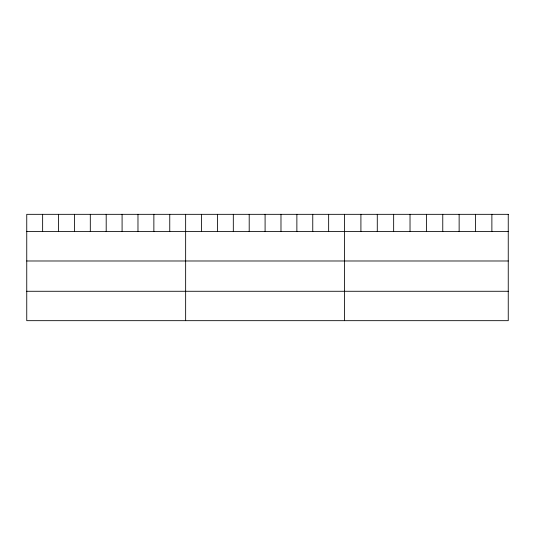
<?xml version="1.0" encoding="UTF-8"?>
<svg xmlns="http://www.w3.org/2000/svg" width="535" height="535" viewBox="0 0 535 535"><rect width="100%" height="100%" fill="white"/><g stroke="black" fill="none" stroke-linecap="round" stroke-linejoin="round"><path stroke-width="0.8" d="M26.75 231.588L508.25 231.588M26.75 260.986L508.25 260.986M26.75 291.274L508.25 291.274M491.879 214.328L491.879 231.588M475.508 214.328L475.508 231.588M459.137 214.328L459.137 231.588M442.766 214.328L442.766 231.588M426.395 214.328L426.395 231.588M410.024 214.328L410.024 231.588M393.653 214.328L393.653 231.588M377.282 214.328L377.282 231.588M360.911 214.328L360.911 231.588M344.54 214.328L344.54 320.672M328.65 214.328L328.65 231.588M312.761 214.328L312.761 231.588M296.871 214.328L296.871 231.588M280.982 214.328L280.982 231.588M265.092 214.328L265.092 231.588M249.203 214.328L249.203 231.588M233.313 214.328L233.313 231.588M217.424 214.328L217.424 231.588M201.535 214.328L201.535 231.588M185.645 214.328L185.645 320.672M169.755 214.328L169.755 231.588M153.866 214.328L153.866 231.588M137.976 214.328L137.976 231.588M122.087 214.328L122.087 231.588M106.198 214.328L106.198 231.588M90.308 214.328L90.308 231.588M74.418 214.328L74.418 231.588M58.529 214.328L58.529 231.588M42.639 214.328L42.639 231.588M508.25 214.328L26.75 214.328L26.75 320.672L508.25 320.672L508.25 214.328"/></g></svg>
